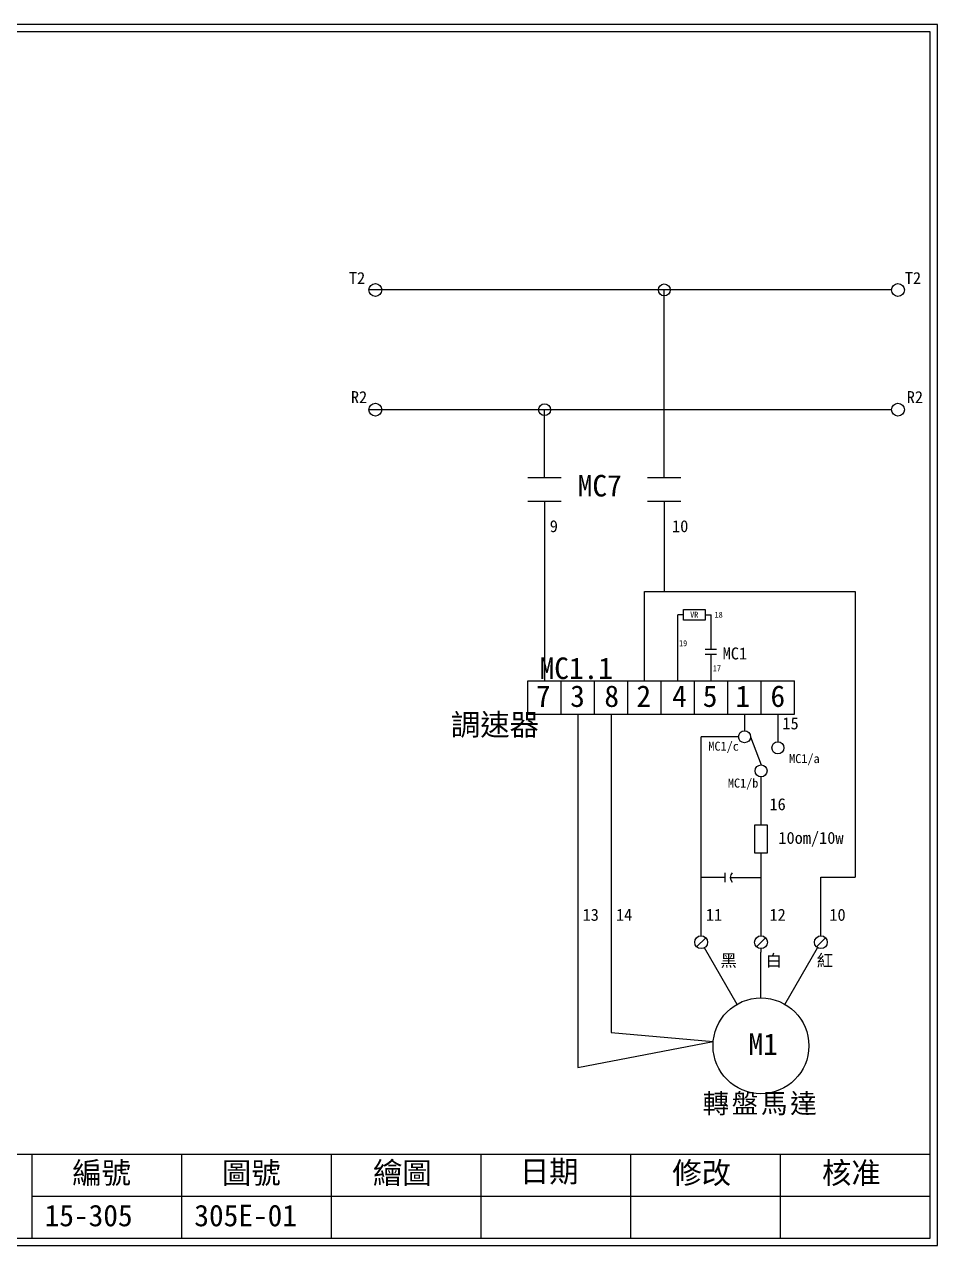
# Model space of a CAD drawing. Extents: x 10 to 297, y 3 to 207.
# Drawn here: x 144.5 to 297, y 3 to 207 of the extents above; entities that cross this region are included whole.
import ezdxf

# ---------------------------------------------------------------- set-up
doc = ezdxf.new("R2010")
doc.units = 0
doc.layers.get('0').update_dxf_attribs({"linetype": 'CONTINUOUS'})
doc.layers.add('圖框層', color=7, linetype='CONTINUOUS')
doc.layers.add('標尺寸層', color=3, linetype='CONTINUOUS')
doc.styles.add('STSL', font='kaiu.ttf')
doc.styles.add('標楷體', font='kaiu.ttf')

msp = doc.modelspace()

# ---------------------------------------------------------------- linework, layer by layer
for p, q in [((289.31, 162.62), (202.03, 162.62)), ((289.31, 142.62), (202.03, 142.62)), ((258.27, 54.42), (256.76, 52.91)), ((268.27, 54.42), (266.76, 52.91)), ((278.27, 54.42), (276.76, 52.91)), ((263.5, 43.29), (258.05, 52.74)), ((267.5, 52.6), (267.5, 52.01)), ((267.5, 44.37), (267.5, 52.01)), ((271.5, 43.29), (276.96, 52.75))]:
    msp.add_line(p, q)
for centre, radius in [((203.1, 162.62), 1.07), ((251.36, 162.62), 1), ((290.38, 162.62), 1.07), ((203.1, 142.62), 1.07), ((231.36, 142.62), 1), ((290.38, 142.62), 1.07), ((257.51, 53.67), 1.07), ((267.51, 53.67), 1.07), ((277.51, 53.67), 1.07), ((267.5, 36.37), 8)]:
    msp.add_circle(centre, radius)
at = {"layer": '圖框層', "color": 7}
for p, q in [((297, 206.97), (10, 206.97)), ((297, 3), (297, 206.97)), ((295.75, 205.72), (11.25, 205.72)), ((295.75, 4.25), (295.75, 205.72)), ((11.25, 18.25), (295.75, 18.25)), ((145.75, 4.25), (145.75, 18.25)), ((170.75, 4.25), (170.75, 18.25)), ((195.75, 4.25), (195.75, 18.25)), ((220.75, 4.25), (220.75, 18.25)), ((245.75, 4.25), (245.75, 18.25)), ((270.75, 4.25), (270.75, 18.25)), ((145.75, 11.25), (295.75, 11.25)), ((11.25, 4.25), (295.75, 4.25)), ((10, 3), (297, 3))]:
    msp.add_line(p, q, dxfattribs=at)
at = {"layer": '標尺寸層', "color": 7}
for p, q in [((251.36, 131.29), (251.36, 162.62)), ((231.36, 131.29), (231.36, 142.62)), ((228.57, 131.29), (234.14, 131.29)), ((248.57, 131.29), (254.14, 131.29)), ((228.57, 127.32), (234.14, 127.32)), ((231.36, 127.32), (231.36, 97.32)), ((248.57, 127.32), (254.14, 127.32)), ((251.36, 127.32), (251.36, 112.26)), ((248.06, 97.32), (248.06, 112.26)), ((248.06, 112.26), (251.36, 112.26)), ((251.36, 112.26), (283.25, 112.26)), ((283.25, 112.26), (283.25, 64.51)), ((254.59, 108.36), (253.63, 108.36)), ((253.63, 97.32), (253.63, 108.36)), ((258.21, 108.36), (259.16, 108.36)), ((259.16, 102.63), (259.16, 108.36)), ((258.21, 102.63), (260.1, 102.63)), ((258.21, 101.79), (260.1, 101.79)), ((259.2, 97.32), (259.2, 101.79)), ((228.57, 91.76), (228.57, 97.32)), ((228.57, 97.32), (234.14, 97.32)), ((234.14, 91.76), (234.14, 97.32)), ((234.14, 91.76), (234.14, 97.32)), ((234.14, 97.32), (239.71, 97.32)), ((239.71, 91.76), (239.71, 97.32)), ((239.71, 91.76), (239.71, 97.32)), ((239.71, 97.32), (245.28, 97.32)), ((245.28, 91.76), (245.28, 97.32)), ((245.28, 91.76), (245.28, 97.32)), ((245.28, 97.32), (250.84, 97.32)), ((250.84, 91.76), (250.84, 97.32)), ((250.84, 91.76), (250.84, 97.32)), ((250.84, 97.32), (256.41, 97.32)), ((256.41, 91.76), (256.41, 97.32)), ((256.41, 91.76), (256.41, 97.32)), ((256.41, 97.32), (261.98, 97.32)), ((261.98, 91.76), (261.98, 97.32)), ((261.98, 91.76), (261.98, 97.32)), ((261.98, 97.32), (267.55, 97.32)), ((267.55, 91.76), (267.55, 97.32)), ((267.55, 91.76), (267.55, 97.32)), ((267.55, 97.32), (273.12, 97.32)), ((273.12, 91.76), (273.12, 97.32)), ((228.57, 91.76), (234.14, 91.76)), ((234.14, 91.76), (239.71, 91.76)), ((236.92, 91.76), (236.92, 32.73)), ((239.71, 91.76), (245.28, 91.76)), ((242.49, 91.76), (242.49, 38.6)), ((245.28, 91.76), (250.84, 91.76)), ((250.84, 91.76), (256.41, 91.76)), ((256.41, 91.76), (261.98, 91.76)), ((261.98, 91.76), (267.55, 91.76)), ((264.76, 91.76), (264.76, 88.98)), ((267.55, 91.76), (273.12, 91.76)), ((270.33, 91.76), (270.33, 87.14)), ((257.51, 54.74), (257.51, 87.98)), ((263.76, 87.98), (257.51, 87.98)), ((265.76, 87.98), (267.51, 83.29)), ((267.51, 73.3), (267.51, 81.29)), ((267.51, 64.5), (267.51, 68.53)), ((261.48, 65.28), (261.48, 63.71)), ((261.48, 64.5), (257.51, 64.5)), ((262.37, 64.5), (267.51, 64.5)), ((267.51, 54.74), (267.51, 64.5)), ((277.51, 54.74), (277.51, 64.51)), ((277.51, 64.51), (283.25, 64.51)), ((236.92, 32.73), (259.53, 37.08)), ((242.49, 38.6), (259.53, 37.08))]:
    msp.add_line(p, q, dxfattribs=at)
for points in [[(254.59, 109.22), (258.21, 109.22), (258.21, 107.49), (254.59, 107.49)], [(266.49, 73.3), (268.54, 73.3), (268.54, 68.53), (266.49, 68.53)]]:
    msp.add_lwpolyline(points, close=True, dxfattribs=at)
for centre in [(264.76, 87.98), (270.33, 86.14), (267.51, 82.29)]:
    msp.add_circle(centre, 1, dxfattribs=at)
msp.add_arc((263.56, 64.5), 1.19, 138.7324, 221.2676, dxfattribs=at)

# ---------------------------------------------------------------- texts
at = {"color": 0, "insert": (267.5, 28.37), "char_height": 3.25, "width": 30.8091, "attachment_point": 2, "style": '標楷體'}
msp.add_mtext('{\\T1.1;轉盤馬達}', dxfattribs=at)
at = {"layer": '圖框層', "color": 4, "style": 'STSL'}
for s, height, p in [('T2', 2, (198.68, 163.61)), ('T2', 2, (291.53, 163.61)), ('R2', 2, (199.01, 143.72)), ('R2', 2, (291.85, 143.72)), ('MC7', 3.6, (236.9, 128.12)), ('9', 2, (232.23, 122.16)), ('10', 2, (252.65, 122.16)), ('VR', 1, (255.68, 107.88)), ('18', 1, (259.76, 107.86)), ('19', 1, (253.82, 103.11)), ('MC1', 2, (261.1, 100.9)), ('MC1.1', 3.6, (230.53, 97.63)), ('17', 1, (259.46, 98.92)), ('7', 3.6, (229.91, 92.97)), ('3', 3.6, (235.63, 92.97)), ('8', 3.6, (241.35, 92.97)), ('2', 3.6, (246.7, 92.97)), ('4', 3.6, (252.66, 92.97)), ('5', 3.6, (257.78, 92.97)), ('1', 3.6, (263.26, 92.97)), ('6', 3.6, (269.09, 92.97)), ('調速器', 3.6, (215.7, 88.2)), ('15', 2, (271.08, 89.22)), ('MC1/c', 1.5, (258.71, 85.66)), ('MC1/a', 1.5, (272.2, 83.59)), ('MC1/b', 1.5, (261.97, 79.5)), ('16', 2, (268.92, 75.72)), ('10om/10w', 2, (270.41, 70.1)), ('13', 2, (237.71, 57.25)), ('14', 2, (243.28, 57.25)), ('11', 2, (258.3, 57.25)), ('12', 2, (268.92, 57.25)), ('10', 2, (278.92, 57.25)), ('黑', 2, (260.74, 49.61)), ('白', 2, (268.29, 49.61)), ('紅', 2, (276.82, 49.61)), ('M1', 3.6, (265.42, 34.84)), ('編號', 3.6, (152.47, 13.34)), ('圖號', 3.6, (177.47, 13.34)), ('繪圖', 3.6, (202.69, 13.34)), ('日期', 3.6, (227.22, 13.59)), ('修改', 3.6, (252.69, 13.34)), ('核准', 3.6, (277.69, 13.34)), ('15-305', 3.6, (147.86, 6.22)), ('305E-01', 3.6, (172.86, 6.22))]:
    msp.add_text(s, height=height, dxfattribs=at).set_placement(p)

doc.saveas('drawing.dxf')
